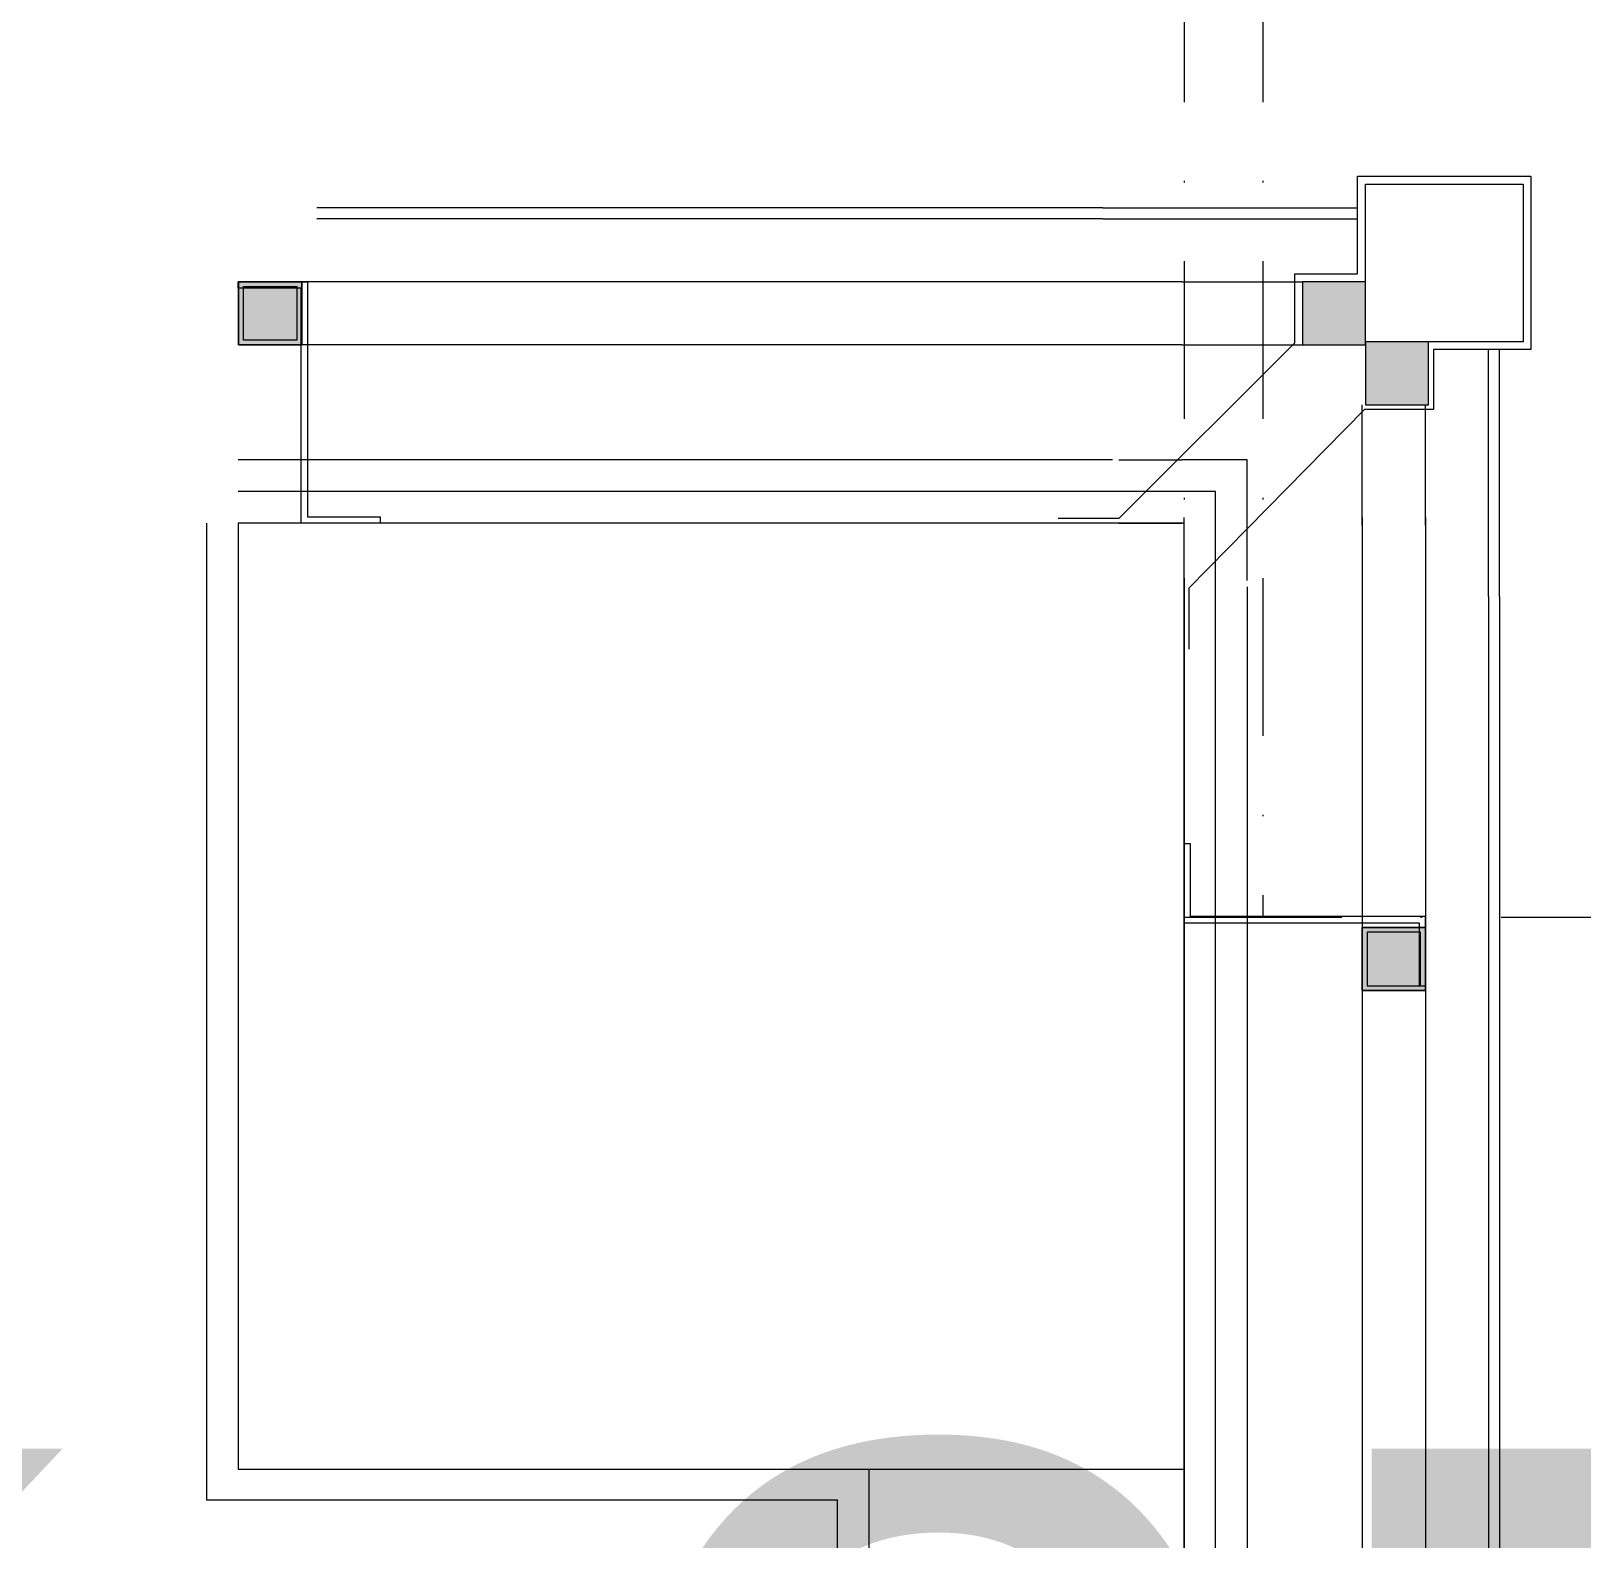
# Model space of a CAD drawing. Extents: x -9059 to 11889, y 0 to 6614.
# Drawn here: x 3851.4 to 3949.8, y 3722.3 to 3817.9 of the extents above; entities that cross this region are included whole.
import ezdxf
from ezdxf.enums import TextEntityAlignment as Align

# ---------------------------------------------------------------- set-up
doc = ezdxf.new("R2010")
doc.units = 0
doc.header["$LTSCALE"] = 10
doc.header["$MEASUREMENT"] = 0
doc.linetypes.add('DASHDOT', pattern=[1, 0.5, -0.25, 0, -0.25])
doc.layers.get('0').update_dxf_attribs({"color": 9, "lineweight": 9})
for name, color, linetype, lineweight in [('00', 9, 'Continuous', 9), ('01', 9, 'Continuous', 9), ('06D', 9, 'Continuous', 9), ('10', 9, 'Continuous', 9), ('14', 9, 'Continuous', 9), ('21_mahal200', 9, 'Continuous', 9), ('21_mahal200 @ 20', 9, 'Continuous', 9), ('24', 9, 'DASHDOT', 9), ('33', 9, 'BATTING', 9)]:
    doc.layers.add(name, color=color, linetype=linetype, lineweight=lineweight)
doc.styles.add('Arial', font='arial.ttf', dxfattribs={"height": 2.5})
doc.styles.add('MuuM_TEXT-STANDART', font='ARIALN.TTF')
doc.linetypes.add('BATTING', pattern='A,0.0001,-0.1,[134,ltypeshp.shx,S=0.1,R=0,X=-0.1,Y=0],-0.2,[134,ltypeshp.shx,S=0.1,R=180,X=0.1,Y=0],-0.1', length=0.4001)

# ---------------------------------------------------------------- blocks, each defined once
blk = doc.blocks.new('p-s-profil')
at = {"layer": '10'}
blk.add_lwpolyline([(9, 15.3), (4.6, 15.3), (4.6, 0.4), (0, 0.4), (0, 0), (5, 0), (5, 14.9), (9, 14.9), (9, 15.3)], dxfattribs=at)
blk.add_lwpolyline([(9, 15.3), (4.6, 15.3), (4.6, 0.4), (0, 0.4), (0, 0), (5, 0), (5, 14.9), (9, 14.9), (9, 15.3)], dxfattribs=at)
blk = doc.blocks.new('p-kutu_profil_40x40')
h = blk.add_hatch(color=256)
h.dxf.hatch_style = 1
h.paths.add_polyline_path([(0, 0), (4, 0), (4, 4), (0, 4)])
h = blk.add_hatch(color=255)
h.dxf.hatch_style = 1
h.paths.add_polyline_path([(0, 0), (4, 0), (4, 4), (0, 4)])
blk.add_lwpolyline([(0, 0), (4, 0), (4, 4), (0, 4)], close=True)
at = {"layer": '10'}
for points in [[(0, 4), (4, 4), (4, 0), (0, 0)], [(0, 4), (4, 4), (4, 0), (0, 0)], [(0, 0), (4, 0), (4, 4), (0, 4)], [(0.3, 3.7), (3.7, 3.7), (3.7, 0.3), (0.3, 0.3)], [(0.3, 3.7), (3.7, 3.7), (3.7, 0.3), (0.3, 0.3)]]:
    blk.add_lwpolyline(points, close=True, dxfattribs=at)
blk = doc.blocks.new('prf-10x10')
h = blk.add_hatch(color=255)
h.dxf.hatch_style = 1
h.paths.add_polyline_path([(-5, -5), (5, -5), (5, 5), (-5, 5)])
at = {"layer": '10'}
blk.add_lwpolyline([(-5, -5), (5, -5), (5, 5), (-5, 5)], close=True, dxfattribs=at)
blk = doc.blocks.new('p-kose-trapez')
at = {"layer": '06D'}
for points in [[(-21.962, -6.512), (-14.312, -6.512)], [(-21.962, -10.512), (-14.323, -10.512)], [(-10.512, -21.962), (-10.512, -14.323)], [(-6.512, -21.962), (-6.512, -14.312)], [(-17.812, -21.962), (-17.812, -17.812), (-21.962, -17.812)]]:
    blk.add_lwpolyline(points, dxfattribs=at)
at = {"layer": '10'}
for points in [[(-29.8, -21.512), (-25.924, -21.512), (-14.8, -10.387), (-14.8, -6), (-10.812, -6), (-10.812, 0.188), (0.188, 0.188), (0.188, -10.812), (-6, -10.812), (-6, -14.612), (-10.376, -14.612), (-21.512, -25.936), (-21.512, -29.812)], [(-10.312, -6.512), (-10.312, -6.512), (-10.312, -0.323), (-0.312, -0.323), (-0.312, -10.323), (-6.5, -10.323), (-6.5, -10.323)], [(-22.962, -1.812), (-10.812, -1.812)], [(-22.962, -2.512), (-10.812, -2.512)], [(-2.512, -21.962), (-2.512, -10.812)], [(-1.812, -21.962), (-1.812, -10.812)]]:
    blk.add_lwpolyline(points, dxfattribs=at)
at = {"layer": '10', "xscale": 0.4, "yscale": 0.4, "rotation": 90}
for p in [(-12.312, -8.512), (-8.312, -12.323)]:
    blk.add_blockref('prf-10x10', p, dxfattribs=at)
blk = doc.blocks.new('0a_roomno2')
at = {"style": 'Arial'}
blk.add_attdef('ODANO', (0, 1.505), '', height=3, dxfattribs=at)
blk.add_attdef('MEKANADI', text='', height=3, dxfattribs=at).set_placement((0.525, -4.75), align=Align.BOTTOM_LEFT)
at = {"style": 'MuuM_TEXT-STANDART', "width": 0.6}
for tag, p in [('YER01', (15, -7)), ('TAVAN01', (20.625, -7)), ('DUVAR01', (26.25, -7)), ('YER02', (15, -10.375)), ('TAVAN02', (20.625, -10.375)), ('DUVAR02', (26.25, -10.375)), ('YER03', (15, -13.75)), ('TAVAN03', (20.625, -13.75)), ('DUVAR03', (26.25, -13.75))]:
    blk.add_attdef(tag, text='', height=2.25, dxfattribs=at).set_placement(p, align=Align.MIDDLE_CENTER)
at = {"style": 'MuuM_TEXT-STANDART'}
blk.add_attdef('M2', text='', height=2.25, dxfattribs=at).set_placement((1.3231, -7.8046), align=Align.MIDDLE_LEFT)
at = {"style": 'MuuM_TEXT-STANDART', "width": 0.6}
blk.add_attdef('TEMIZTAVANYUKSEKLIGI', text='', height=2.25, dxfattribs=at).set_placement((2.7, -13.1619), align=Align.MIDDLE_LEFT)
blk = doc.blocks.new('*U885')
at = {"layer": '21_mahal200 @ 20'}
ref = blk.add_blockref('0a_roomno2', (3727.237, 3632.922), dxfattribs=dict(at, xscale=20, yscale=20, zscale=20))
ref.add_attrib('ODANO', ' ZK-07', (3727.237, 3668.022), dxfattribs={"layer": '0', "height": 60, "style": 'Arial'})
blk = doc.blocks.new('AKS')
at = {"layer": '24', "ltscale": 2}
for points in [[(3805.058, 4008.373), (3805.058, 3968.373), (3905.058, 3968.373), (3905.058, 3745.873)], [(4010.058, 4008.373), (4010.058, 3968.373), (3910.058, 3968.373), (3910.058, 3745.873)], [(3905.058, 3745.873), (4585.058, 3745.873)]]:
    blk.add_lwpolyline(points, dxfattribs=at)

msp = doc.modelspace()

# ---------------------------------------------------------------- linework, layer by layer
at = {"layer": '00'}
for points in [[(3904.535, 3726.726), (3904.535, 3726.726), (3904.535, 3300.726), (3924.535, 3300.726), (3924.535, 3726.726)], [(3904.535, 3726.726), (3924.535, 3726.726)]]:
    msp.add_lwpolyline(points, dxfattribs=at)
at = {"layer": '01'}
msp.add_lwpolyline([(3864.535, 3726.726), (3924.535, 3726.726), (3924.535, 3786.726), (3864.535, 3786.726)], close=True, dxfattribs=at)
at = {"layer": '06D'}
for points in [[(3924.385, 3802.026), (3864.568, 3802.026)], [(3924.385, 3798.026), (3864.568, 3798.026)], [(3919.985, 3790.726), (3864.535, 3790.726)], [(3920.385, 3790.726), (3920.385, 3790.726), (3924.385, 3790.726)], [(3920.385, 3786.726), (3866.868, 3786.726)], [(3920.385, 3786.726), (3924.385, 3786.726)], [(3924.535, 3783.076), (3924.535, 3787.076)], [(3928.535, 3783.076), (3928.535, 3783.076), (3928.535, 3787.076)], [(3935.835, 3787.076), (3935.835, 3300.726)], [(3939.835, 3787.076), (3939.835, 3300.726)], [(3924.535, 3783.076), (3924.535, 3300.326)], [(3928.535, 3782.676), (3928.535, 3300.726)]]:
    msp.add_lwpolyline(points, dxfattribs=at)
at = {"layer": '10'}
for points in [[(3919.385, 3806.726), (3869.535, 3806.726)], [(3919.385, 3806.026), (3869.535, 3806.026)], [(3919.385, 3806.726), (3924.385, 3806.726)], [(3919.385, 3806.026), (3924.385, 3806.026)], [(3943.835, 3782.076), (3943.835, 3787.076)], [(3944.535, 3782.076), (3944.535, 3787.076)], [(3943.835, 3782.076), (3943.835, 3305.726)], [(3944.535, 3782.076), (3944.535, 3305.726)]]:
    msp.add_lwpolyline(points, dxfattribs=at)
at = {"layer": '14'}
msp.add_lwpolyline([(3862.535, 3786.726), (3862.535, 3724.767), (3902.535, 3724.767), (3902.535, 3371.226)], dxfattribs=at)
at = {"layer": '33', "ltscale": 0.2, "flags": 128}
msp.add_lwpolyline([(3926.535, 3300.726), (3926.535, 3788.726), (3864.535, 3788.726)], dxfattribs=at)

# ---------------------------------------------------------------- block references
for name, p in [('AKS', (19.477, 15.853)), ('p-kose-trapez', (3946.347, 3808.538)), ('p-kutu_profil_40x40', (3864.568, 3798.026))]:
    msp.add_blockref(name, p)
at = {"xscale": -1}
msp.add_blockref('p-s-profil', (3873.535, 3786.726), dxfattribs=at)
at = {"rotation": 270}
msp.add_blockref('p-s-profil', (3924.535, 3766.376), dxfattribs=at)
at = {"extrusion": (0, 0, -1), "zscale": -1, "rotation": 90}
msp.add_blockref('p-kutu_profil_40x40', (-3935.835, 3757.076), dxfattribs=at)
at = {"layer": '21_mahal200', "color": 6}
msp.add_blockref('*U885', (0, 0), dxfattribs=at)

doc.saveas('drawing.dxf')
